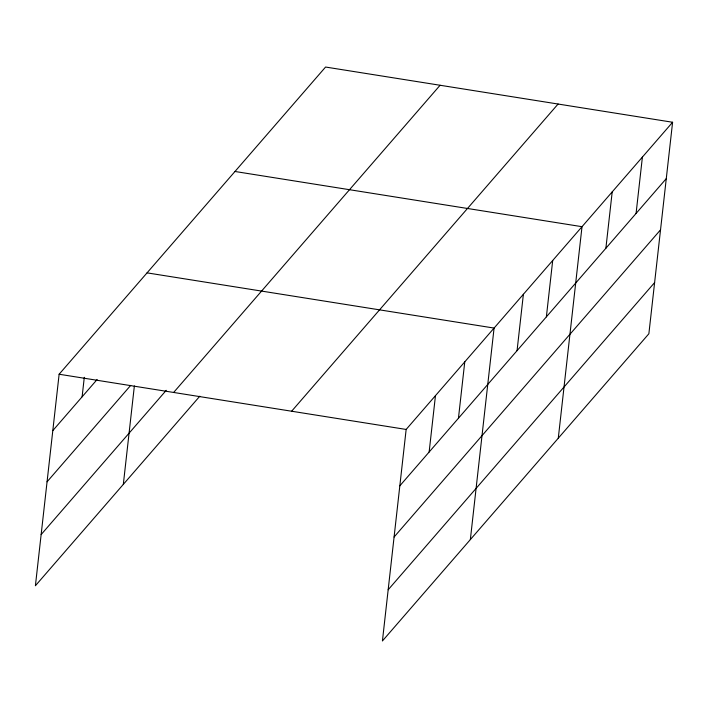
<?xml version="1.0" encoding="UTF-8"?>
<svg xmlns="http://www.w3.org/2000/svg" width="708" height="708" viewBox="0 0 708 708"><rect width="100%" height="100%" fill="white"/><g stroke="black" fill="none" stroke-linecap="round" stroke-linejoin="round"><path stroke-width="1.06" d="M672.6 122.254L406.153 429.446L382.426 640.961L648.873 333.76L672.6 122.254L325.574 67.039L59.127 374.24L35.4 585.746L199.815 396.188M82.11 396.825L84.296 377.302M123.325 484.378L134.37 385.931M429.137 452.031L435.464 395.657M458.448 418.242L464.767 361.859M470.351 539.585L494.078 328.07L147.052 272.863M517.061 350.655L523.389 294.28M546.372 316.865L552.7 260.491M558.285 438.208L582.011 226.693L234.985 171.486M605.88 248.26L612.208 191.877M636.076 213.444L642.404 157.061M52.799 430.614L97.12 379.515M47.055 481.812L130.697 385.382M41.144 534.558L166.247 390.32M173.646 392.453L440.093 85.261M291.634 411.224L558.081 104.032M399.825 485.821L666.272 178.628M394.082 537.018L660.537 229.826M388.17 589.764L654.617 282.572M59.127 374.24L406.153 429.446"/></g></svg>
